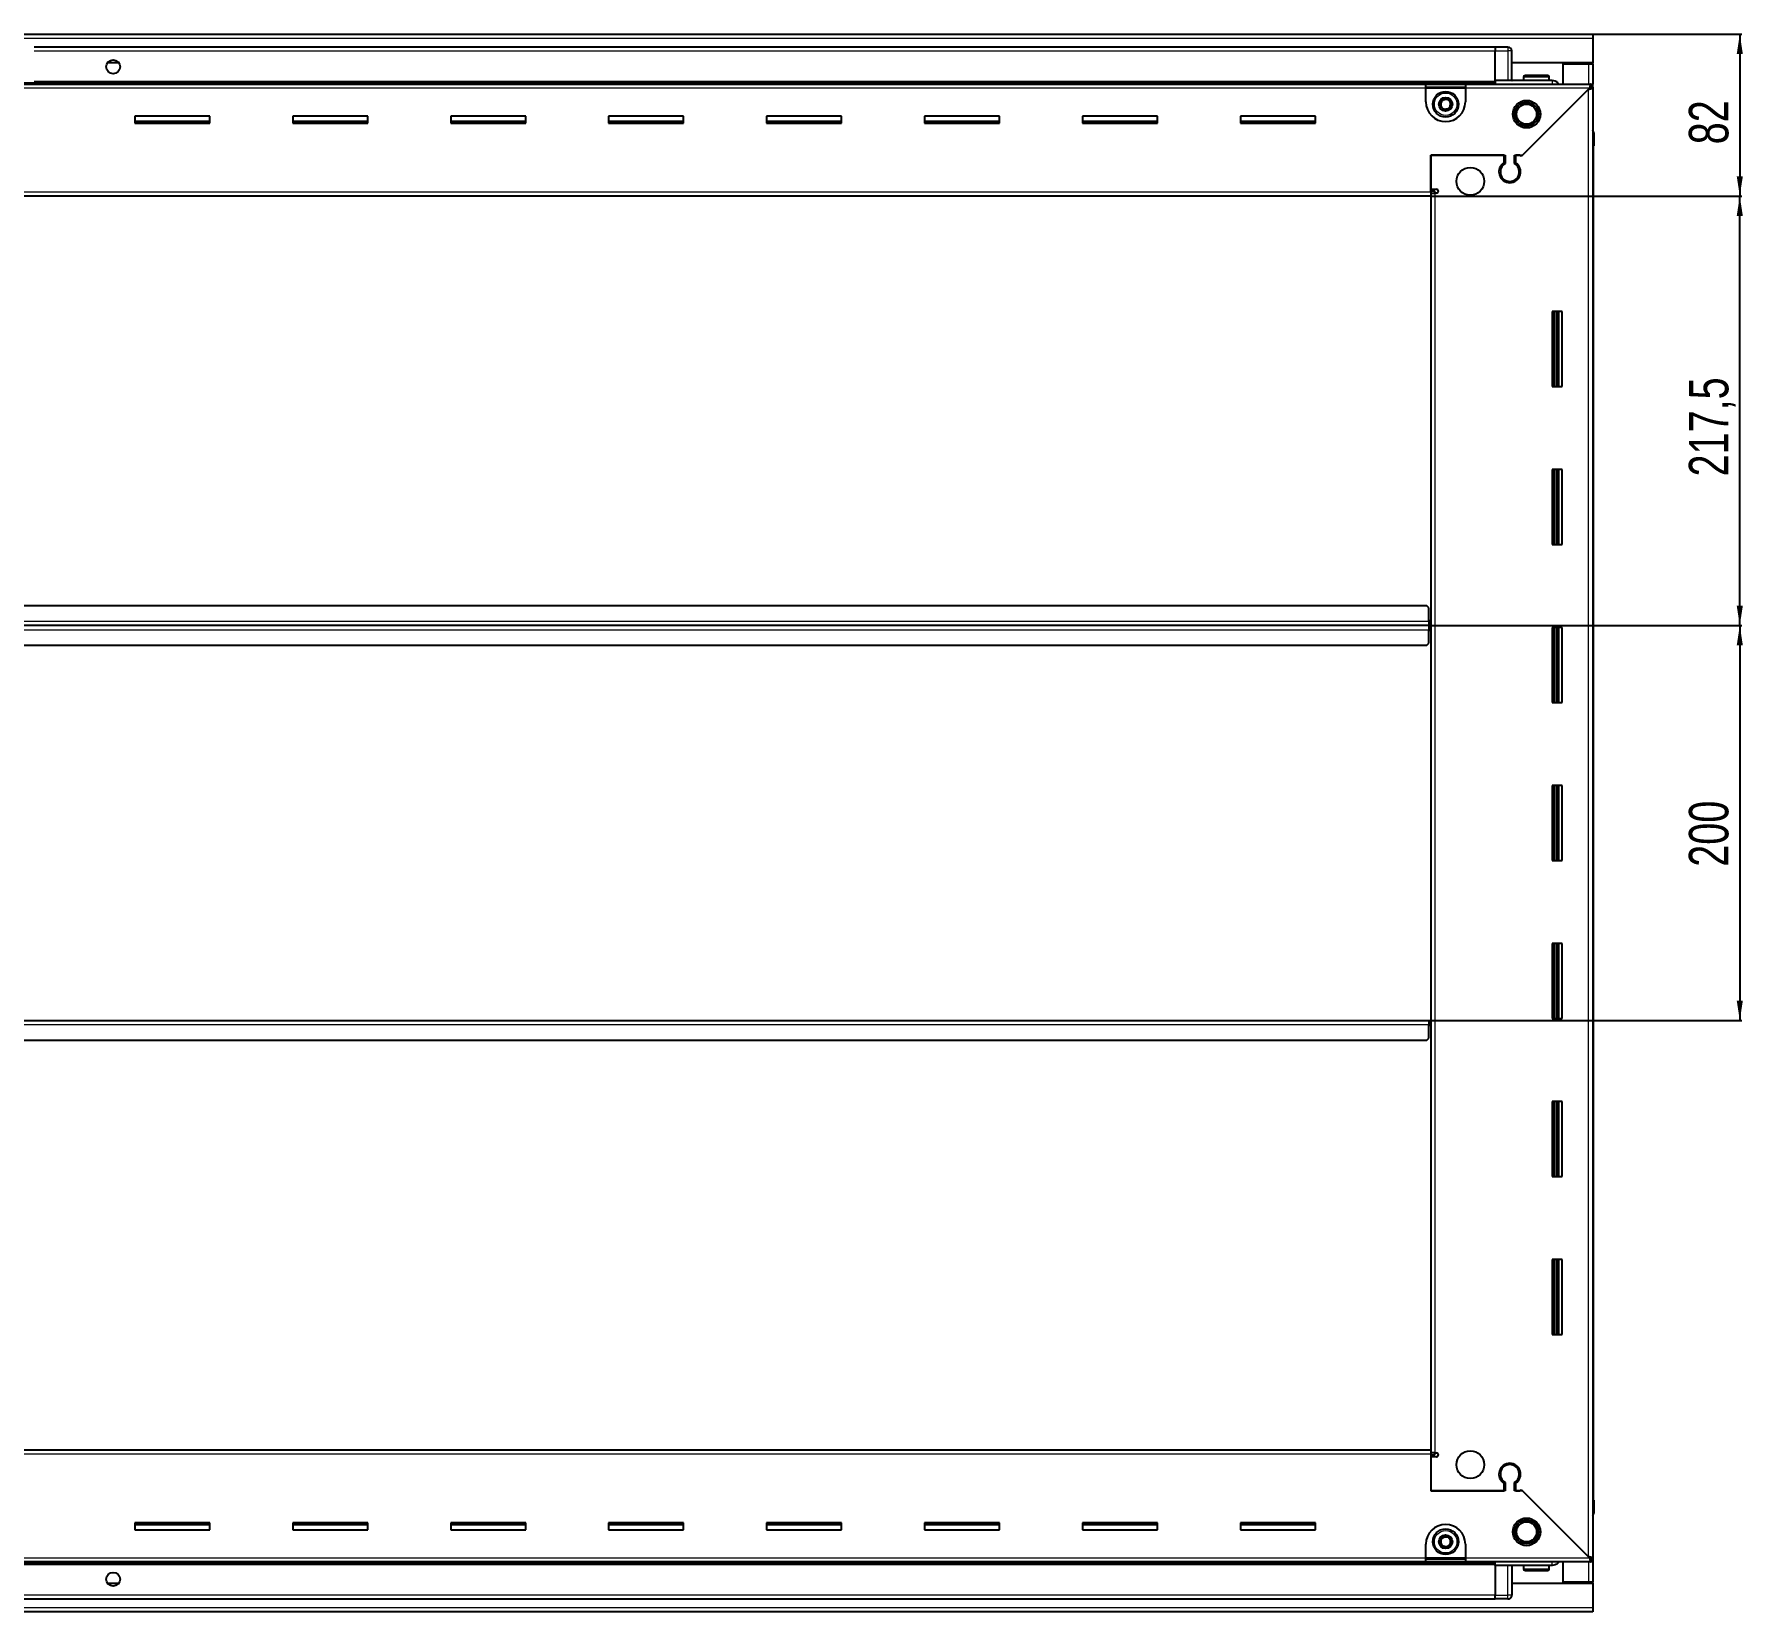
# Model space of a CAD drawing. Header units: millimetres. Extents: x 1132 to 6035, y -173 to 2041.
# Drawn here: x 5170 to 6035, y 1048 to 1847 of the extents above; entities that cross this region are included whole.
import ezdxf

# ---------------------------------------------------------------- set-up
doc = ezdxf.new("R2010")
doc.units = ezdxf.units.MM
doc.layers.add('FORMAT', color=7, linetype='Continuous')
doc.styles.add('SLDTEXTSTYLE0', font='TXT', dxfattribs={"width": 0.75})
doc.dimstyles.new('SLDDIMSTYLE0', dxfattribs={"dimtxt": 20, "dimasz": 10, "dimexe": 0, "dimexo": 0.0625, "dimgap": 5, "dimtad": 2, "dimdec": 1, "dimrnd": 1e-09, "dimzin": 12, "dimdsep": 46, "dimtxsty": 'SLDTEXTSTYLE0', "dimsah": 1, "dimcen": 0.09, "dimadec": 0, "dimazin": 3, "dimtfac": 1, "dimtofl": 0, "dimtmove": 0, "dimatfit": 3, "dimfxl": 0, "dimfrac": 2, "dimtolj": 1, "dimtzin": 12, "dimarcsym": 0})

# ---------------------------------------------------------------- blocks, each defined once
blk = doc.blocks.new('_D_6')
at = {"layer": 'FORMAT'}
for p, q in [((5959.35, 1846.6), (6034.84, 1846.6)), ((6033.84, 1846.6), (6033.84, 1764.6)), ((5877.35, 1764.6), (6034.84, 1764.6))]:
    blk.add_line(p, q, dxfattribs=at)
for points in [[(6033.84, 1846.6), (6032.3, 1836.6), (6035.38, 1836.6)], [(6033.84, 1764.6), (6035.38, 1774.6), (6032.3, 1774.6)]]:
    blk.add_solid(points, dxfattribs=at)
at = {"layer": 'FORMAT', "insert": (6008.06, 1790.83), "char_height": 20, "attachment_point": 1, "rotation": 90, "style": 'SLDTEXTSTYLE0'}
blk.add_mtext('82', dxfattribs=at)
blk = doc.blocks.new('_D_7')
at = {"layer": 'FORMAT'}
for p, q in [((5877.35, 1764.6), (6034.84, 1764.6)), ((6033.84, 1547.1), (6033.84, 1764.6)), ((5876.35, 1547.1), (6034.84, 1547.1))]:
    blk.add_line(p, q, dxfattribs=at)
for points in [[(6033.84, 1764.6), (6032.3, 1754.6), (6035.38, 1754.6)], [(6033.84, 1547.1), (6035.38, 1557.1), (6032.3, 1557.1)]]:
    blk.add_solid(points, dxfattribs=at)
at = {"layer": 'FORMAT', "insert": (6008.06, 1622.6), "char_height": 20, "attachment_point": 1, "rotation": 90, "style": 'SLDTEXTSTYLE0'}
blk.add_mtext('217,5', dxfattribs=at)
blk = doc.blocks.new('_D_8')
at = {"layer": 'FORMAT'}
for p, q in [((5876.35, 1547.1), (6034.84, 1547.1)), ((6033.84, 1547.1), (6033.84, 1347.1)), ((5876.35, 1347.1), (6034.84, 1347.1))]:
    blk.add_line(p, q, dxfattribs=at)
for points in [[(6033.84, 1547.1), (6032.3, 1537.1), (6035.38, 1537.1)], [(6033.84, 1347.1), (6035.38, 1357.1), (6032.3, 1357.1)]]:
    blk.add_solid(points, dxfattribs=at)
at = {"layer": 'FORMAT', "insert": (6008.06, 1424.94), "char_height": 20, "attachment_point": 1, "rotation": 90, "style": 'SLDTEXTSTYLE0'}
blk.add_mtext('200', dxfattribs=at)

msp = doc.modelspace()

# ---------------------------------------------------------------- linework, layer by layer
at = {"color": 7, "linetype": 'Continuous', "lineweight": 25}
for p, q in [((4360.34, 1846.6), (5959.34, 1846.6)), ((5959.34, 1846.6), (5959.34, 1844.5)), ((5959.34, 1844.5), (5959.34, 1832.1)), ((5909.84, 1839.95), (5169.84, 1839.95)), ((5909.84, 1840.1), (5909.84, 1840.1)), ((5916.34, 1840.1), (5909.84, 1840.1)), ((5916.34, 1840.1), (5909.84, 1840.1)), ((5909.84, 1840.1), (5909.84, 1838.1)), ((5909.84, 1823.1), (5909.84, 1838.1)), ((5918.34, 1838.1), (5918.34, 1838.1)), ((5918.34, 1823.1), (5918.34, 1838.1)), ((5212.71, 1832.1), (5206.97, 1832.1)), ((5959.34, 1832.1), (5918.34, 1832.1)), ((5944.34, 1821.35), (5944.34, 1831.6)), ((5944.34, 1831.6), (5957.24, 1831.6)), ((5957.24, 1831.6), (5959.34, 1831.6)), ((5957.84, 1831.6), (5957.84, 1832.1)), ((5959.34, 1831.6), (5959.34, 1832.1)), ((5959.34, 1831.6), (5959.34, 1821.35)), ((4409.84, 1821.95), (5909.84, 1821.95)), ((4444.84, 1821.35), (5874.84, 1821.35)), ((5874.84, 1819.25), (5874.84, 1821.35)), ((5874.84, 1821.35), (5894.84, 1821.35)), ((5874.84, 1819.85), (5894.84, 1819.85)), ((5874.84, 1812.35), (5874.84, 1819.25)), ((5894.84, 1821.35), (5958.34, 1821.35)), ((5894.84, 1821.35), (5894.84, 1819.25)), ((5894.84, 1819.25), (5894.84, 1812.35)), ((5909.84, 1823.1), (5909.84, 1822.6)), ((5938.84, 1823.1), (5909.84, 1823.1)), ((5957.24, 1818.75), (5923.14, 1784.65)), ((5923.84, 1785.35), (5957.74, 1819.25)), ((5924.34, 1825), (5924.34, 1823.1)), ((5925.14, 1825.8), (5936.54, 1825.8)), ((5937.34, 1823.1), (5937.34, 1825)), ((5957.84, 1819.35), (5959.34, 1819.35)), ((5958.34, 1819.85), (5958.34, 1821.35)), ((5958.34, 1821.35), (5959.34, 1821.35)), ((5958.34, 1819.85), (5959.34, 1819.85)), ((5959.34, 1819.85), (5959.34, 1821.35)), ((5959.34, 1819.85), (5959.34, 1819.35)), ((5959.34, 1819.35), (5959.34, 1074.85)), ((5258.84, 1805.1), (5220.84, 1805.1)), ((5220.84, 1805.1), (5220.84, 1801.6)), ((5258.84, 1802.35), (5220.84, 1802.35)), ((5220.84, 1801.6), (5258.84, 1801.6)), ((5258.84, 1801.6), (5258.84, 1805.1)), ((5338.84, 1805.1), (5300.84, 1805.1)), ((5300.84, 1805.1), (5300.84, 1801.6)), ((5338.84, 1802.35), (5300.84, 1802.35)), ((5300.84, 1801.6), (5338.84, 1801.6)), ((5338.84, 1801.6), (5338.84, 1805.1)), ((5418.84, 1805.1), (5380.84, 1805.1)), ((5380.84, 1805.1), (5380.84, 1801.6)), ((5418.84, 1802.35), (5380.84, 1802.35)), ((5380.84, 1801.6), (5418.84, 1801.6)), ((5418.84, 1801.6), (5418.84, 1805.1)), ((5498.84, 1805.1), (5460.84, 1805.1)), ((5460.84, 1805.1), (5460.84, 1801.6)), ((5498.84, 1802.35), (5460.84, 1802.35)), ((5460.84, 1801.6), (5498.84, 1801.6)), ((5498.84, 1801.6), (5498.84, 1805.1)), ((5578.84, 1805.1), (5540.84, 1805.1)), ((5540.84, 1805.1), (5540.84, 1801.6)), ((5578.84, 1802.35), (5540.84, 1802.35)), ((5540.84, 1801.6), (5578.84, 1801.6)), ((5578.84, 1801.6), (5578.84, 1805.1)), ((5658.84, 1805.1), (5620.84, 1805.1)), ((5620.84, 1805.1), (5620.84, 1801.6)), ((5658.84, 1802.35), (5620.84, 1802.35)), ((5620.84, 1801.6), (5658.84, 1801.6)), ((5658.84, 1801.6), (5658.84, 1805.1)), ((5738.84, 1805.1), (5700.84, 1805.1)), ((5700.84, 1805.1), (5700.84, 1801.6)), ((5738.84, 1802.35), (5700.84, 1802.35)), ((5700.84, 1801.6), (5738.84, 1801.6)), ((5738.84, 1801.6), (5738.84, 1805.1)), ((5818.84, 1805.1), (5780.84, 1805.1)), ((5780.84, 1805.1), (5780.84, 1801.6)), ((5818.84, 1802.35), (5780.84, 1802.35)), ((5780.84, 1801.6), (5818.84, 1801.6)), ((5818.84, 1801.6), (5818.84, 1805.1)), ((5959.34, 1797.93), (5959.34, 1797.93)), ((5959.84, 1796.6), (5959.84, 1790.1)), ((5959.84, 1790.1), (5959.84, 1796.6)), ((5877.34, 1785.35), (5915.04, 1785.35)), ((5877.34, 1766.7), (5877.34, 1785.35)), ((5877.34, 1785.35), (5877.34, 1768.1)), ((5914.34, 1785.35), (5877.34, 1785.35)), ((5914.34, 1785.35), (5914.34, 1781.46)), ((5915.04, 1785.35), (5915.04, 1781.07)), ((5919.64, 1785.35), (5923.84, 1785.35)), ((5919.64, 1781.07), (5919.64, 1785.35)), ((5922.44, 1785.35), (5920.34, 1785.35)), ((5920.34, 1781.46), (5920.34, 1785.35)), ((5923.14, 1784.65), (5922.44, 1785.35)), ((5959.34, 1790.1), (5959.84, 1790.1)), ((5959.69, 1104.1), (5959.69, 1790.1)), ((5959.84, 1790.1), (5959.84, 1790.1)), ((5959.84, 1790.1), (5959.84, 1790.1)), ((5877.34, 1768.1), (5880.19, 1768.1)), ((5879.34, 1767.1), (5877.34, 1767.1)), ((5877.34, 1766.7), (5877.34, 1764.6)), ((5877.34, 1766.1), (5879.44, 1766.1)), ((5879.34, 1766.1), (5879.34, 1767.1)), ((5880.19, 1766.1), (5879.44, 1766.1)), ((5919.34, 1772.49), (5919.34, 1771.73)), ((5877.34, 1764.6), (4442.34, 1764.6)), ((5877.34, 1764.6), (5877.34, 1129.6)), ((5938.84, 1706.1), (5938.84, 1668.1)), ((5943.84, 1706.1), (5938.84, 1706.1)), ((5939.86, 1706.1), (5939.86, 1668.1)), ((5939.9, 1706.1), (5939.9, 1668.1)), ((5941.69, 1706.1), (5941.69, 1668.1)), ((5943.84, 1668.1), (5943.84, 1706.1)), ((5938.84, 1668.1), (5943.84, 1668.1)), ((5938.84, 1626.1), (5938.84, 1588.1)), ((5943.84, 1626.1), (5938.84, 1626.1)), ((5939.86, 1626.1), (5939.86, 1588.1)), ((5939.9, 1626.1), (5939.9, 1588.1)), ((5941.69, 1626.1), (5941.69, 1588.1)), ((5943.84, 1588.1), (5943.84, 1626.1)), ((5938.84, 1588.1), (5943.84, 1588.1)), ((5875.34, 1557.1), (4444.34, 1557.1)), ((5876.34, 1556.1), (5875.34, 1557.1)), ((5876.34, 1549.2), (5876.34, 1556.1)), ((5876.59, 1549.95), (5876.34, 1549.95)), ((5876.59, 1547.1), (5876.59, 1549.95)), ((5876.34, 1547.1), (4443.34, 1547.1)), ((5876.34, 1549.2), (5876.34, 1547.1)), ((5876.34, 1547.1), (5876.34, 1545)), ((5876.34, 1538.1), (5876.34, 1545)), ((5876.34, 1544.25), (5876.59, 1544.25)), ((5877.34, 1547.1), (5876.59, 1547.1)), ((5876.59, 1544.25), (5876.59, 1547.1)), ((5938.84, 1546.1), (5938.84, 1508.1)), ((5943.84, 1546.1), (5938.84, 1546.1)), ((5939.86, 1546.1), (5939.86, 1508.1)), ((5939.9, 1546.1), (5939.9, 1508.1)), ((5941.69, 1546.1), (5941.69, 1508.1)), ((5943.84, 1508.1), (5943.84, 1546.1)), ((4444.34, 1537.1), (5875.34, 1537.1)), ((5875.34, 1537.1), (5876.34, 1538.1)), ((5938.84, 1508.1), (5943.84, 1508.1)), ((5938.84, 1466.1), (5938.84, 1428.1)), ((5943.84, 1466.1), (5938.84, 1466.1)), ((5939.86, 1466.1), (5939.86, 1428.1)), ((5939.9, 1466.1), (5939.9, 1428.1)), ((5941.69, 1466.1), (5941.69, 1428.1)), ((5943.84, 1428.1), (5943.84, 1466.1)), ((5938.84, 1428.1), (5943.84, 1428.1)), ((5938.84, 1386.1), (5938.84, 1348.1)), ((5943.84, 1386.1), (5938.84, 1386.1)), ((5939.86, 1386.1), (5939.86, 1348.1)), ((5939.9, 1386.1), (5939.9, 1348.1)), ((5941.69, 1386.1), (5941.69, 1348.1)), ((5943.84, 1348.1), (5943.84, 1386.1)), ((4443.34, 1347.1), (5876.34, 1347.1)), ((5876.34, 1347.1), (5876.34, 1345)), ((5876.34, 1338.1), (5876.34, 1345)), ((5876.34, 1344.25), (5876.59, 1344.25)), ((5876.59, 1344.25), (5876.59, 1347.1)), ((5876.59, 1347.1), (5877.34, 1347.1)), ((5938.84, 1348.1), (5943.84, 1348.1)), ((4444.34, 1337.1), (5875.34, 1337.1)), ((5875.34, 1337.1), (5876.34, 1338.1)), ((5938.84, 1306.1), (5938.84, 1268.1)), ((5943.84, 1306.1), (5938.84, 1306.1)), ((5939.86, 1306.1), (5939.86, 1268.1)), ((5939.9, 1306.1), (5939.9, 1268.1)), ((5941.69, 1306.1), (5941.69, 1268.1)), ((5943.84, 1268.1), (5943.84, 1306.1)), ((5938.84, 1268.1), (5943.84, 1268.1)), ((5938.84, 1226.1), (5938.84, 1188.1)), ((5943.84, 1226.1), (5938.84, 1226.1)), ((5939.86, 1226.1), (5939.86, 1188.1)), ((5939.9, 1226.1), (5939.9, 1188.1)), ((5941.69, 1226.1), (5941.69, 1188.1)), ((5943.84, 1188.1), (5943.84, 1226.1)), ((5938.84, 1188.1), (5943.84, 1188.1)), ((4442.34, 1129.6), (5877.34, 1129.6)), ((5877.34, 1129.6), (5877.34, 1127.5)), ((5879.44, 1128.1), (5877.34, 1128.1)), ((5877.34, 1127.5), (5877.34, 1108.85)), ((5877.34, 1127.1), (5879.34, 1127.1)), ((5877.34, 1126.1), (5877.34, 1108.85)), ((5880.19, 1126.1), (5877.34, 1126.1)), ((5879.34, 1127.1), (5879.34, 1128.1)), ((5879.44, 1128.1), (5880.19, 1128.1)), ((5919.34, 1122.48), (5919.34, 1121.72)), ((5915.04, 1108.85), (5877.34, 1108.85)), ((5877.34, 1108.85), (5914.34, 1108.85)), ((5914.34, 1112.74), (5914.34, 1108.85)), ((5915.04, 1113.14), (5915.04, 1108.85)), ((5919.64, 1108.85), (5919.64, 1113.14)), ((5923.84, 1108.85), (5919.64, 1108.85)), ((5920.34, 1108.85), (5920.34, 1112.74)), ((5920.34, 1108.85), (5922.44, 1108.85)), ((5922.44, 1108.85), (5923.14, 1109.55)), ((5923.14, 1109.55), (5957.24, 1075.45)), ((5957.74, 1074.95), (5923.84, 1108.85)), ((5959.34, 1104.1), (5959.84, 1104.1)), ((5959.84, 1104.1), (5959.84, 1104.1)), ((5959.84, 1097.6), (5959.84, 1104.1)), ((5959.84, 1104.1), (5959.84, 1097.6)), ((5258.84, 1092.6), (5220.84, 1092.6)), ((5220.84, 1092.6), (5220.84, 1089.1)), ((5220.84, 1091.85), (5258.84, 1091.85)), ((5258.84, 1089.1), (5258.84, 1092.6)), ((5338.84, 1092.6), (5300.84, 1092.6)), ((5300.84, 1092.6), (5300.84, 1089.1)), ((5300.84, 1091.85), (5338.84, 1091.85)), ((5338.84, 1089.1), (5338.84, 1092.6)), ((5418.84, 1092.6), (5380.84, 1092.6)), ((5380.84, 1092.6), (5380.84, 1089.1)), ((5380.84, 1091.85), (5418.84, 1091.85)), ((5418.84, 1089.1), (5418.84, 1092.6)), ((5498.84, 1092.6), (5460.84, 1092.6)), ((5460.84, 1092.6), (5460.84, 1089.1)), ((5460.84, 1091.85), (5498.84, 1091.85)), ((5498.84, 1089.1), (5498.84, 1092.6)), ((5578.84, 1092.6), (5540.84, 1092.6)), ((5540.84, 1092.6), (5540.84, 1089.1)), ((5540.84, 1091.85), (5578.84, 1091.85)), ((5578.84, 1089.1), (5578.84, 1092.6)), ((5658.84, 1092.6), (5620.84, 1092.6)), ((5620.84, 1092.6), (5620.84, 1089.1)), ((5620.84, 1091.85), (5658.84, 1091.85)), ((5658.84, 1089.1), (5658.84, 1092.6)), ((5738.84, 1092.6), (5700.84, 1092.6)), ((5700.84, 1092.6), (5700.84, 1089.1)), ((5700.84, 1091.85), (5738.84, 1091.85)), ((5738.84, 1089.1), (5738.84, 1092.6)), ((5818.84, 1092.6), (5780.84, 1092.6)), ((5780.84, 1092.6), (5780.84, 1089.1)), ((5780.84, 1091.85), (5818.84, 1091.85)), ((5818.84, 1089.1), (5818.84, 1092.6)), ((5220.84, 1089.1), (5258.84, 1089.1)), ((5300.84, 1089.1), (5338.84, 1089.1)), ((5380.84, 1089.1), (5418.84, 1089.1)), ((5460.84, 1089.1), (5498.84, 1089.1)), ((5540.84, 1089.1), (5578.84, 1089.1)), ((5620.84, 1089.1), (5658.84, 1089.1)), ((5700.84, 1089.1), (5738.84, 1089.1)), ((5780.84, 1089.1), (5818.84, 1089.1)), ((5874.84, 1074.95), (5874.84, 1081.85)), ((5874.84, 1072.85), (5874.84, 1074.95)), ((5894.84, 1074.35), (5874.84, 1074.35)), ((5894.84, 1081.85), (5894.84, 1074.95)), ((5894.84, 1074.95), (5894.84, 1072.85)), ((5957.84, 1074.85), (5959.34, 1074.85)), ((5958.34, 1074.35), (5958.34, 1072.85)), ((5959.34, 1074.35), (5958.34, 1074.35)), ((5959.34, 1074.85), (5959.34, 1074.35)), ((5959.34, 1074.35), (5959.34, 1072.85)), ((5909.84, 1072.25), (4409.84, 1072.25)), ((5874.84, 1072.85), (4444.84, 1072.85)), ((5894.84, 1072.85), (5874.84, 1072.85)), ((5958.34, 1072.85), (5894.84, 1072.85)), ((5909.84, 1071.1), (5909.84, 1071.6)), ((5938.84, 1071.1), (5909.84, 1071.1)), ((5909.84, 1071.1), (5909.84, 1056.1)), ((5918.34, 1071.1), (5918.34, 1056.1)), ((5924.34, 1071.1), (5924.34, 1069.2)), ((5932.13, 1068.4), (5925.14, 1068.4)), ((5936.54, 1068.4), (5932.13, 1068.4)), ((5937.34, 1069.2), (5937.34, 1071.1)), ((5944.34, 1062.6), (5944.34, 1072.85)), ((5959.34, 1072.85), (5958.34, 1072.85)), ((5959.34, 1072.85), (5959.34, 1062.6)), ((5206.97, 1062.1), (5212.71, 1062.1)), ((5909.84, 1054.1), (5909.84, 1056.1)), ((5918.34, 1062.1), (5959.34, 1062.1)), ((5957.24, 1062.6), (5944.34, 1062.6)), ((5959.34, 1062.6), (5957.24, 1062.6)), ((5957.84, 1062.1), (5957.84, 1062.6)), ((5959.34, 1062.1), (5959.34, 1062.6)), ((5959.34, 1062.1), (5959.34, 1049.7)), ((5959.34, 1047.6), (4360.34, 1047.6)), ((4409.84, 1054.25), (5909.84, 1054.25)), ((5909.84, 1054.1), (5909.84, 1054.1)), ((5916.34, 1054.1), (5909.84, 1054.1)), ((5909.84, 1054.1), (5909.84, 1054.1)), ((5916.34, 1054.1), (5909.84, 1054.1)), ((5917.66, 1054.6), (5917.66, 1054.6)), ((5959.34, 1049.7), (5959.34, 1047.6))]:
    msp.add_line(p, q, dxfattribs=at)
at = {"color": 8, "linetype": 'Continuous', "lineweight": 18}
for p, q in [((5959.34, 1844.5), (4360.34, 1844.5)), ((5909.84, 1837.95), (5169.84, 1837.95)), ((5909.84, 1838.1), (5916.34, 1838.1)), ((5916.34, 1840.1), (5916.34, 1838.1)), ((5918.34, 1838.1), (5916.34, 1838.1)), ((5916.34, 1838.1), (5916.34, 1823.1)), ((5957.24, 1832.1), (5957.24, 1831.6)), ((5957.24, 1831.6), (5957.24, 1821.35)), ((5909.84, 1821.37), (4409.84, 1821.37)), ((5874.84, 1819.25), (4444.84, 1819.25)), ((5909.84, 1822.6), (5169.84, 1822.6)), ((5874.84, 1819.25), (5894.84, 1819.25)), ((5957.74, 1819.25), (5894.84, 1819.25)), ((5924.34, 1825), (5937.34, 1825)), ((5957.24, 1075.45), (5957.24, 1818.75)), ((5959.34, 1796.6), (5959.84, 1796.6)), ((4442.34, 1766.7), (5877.34, 1766.7)), ((5879.44, 1766.1), (5879.44, 1128.1)), ((5941.1, 1668.1), (5941.1, 1706.1)), ((5942.34, 1668.1), (5942.34, 1706.1)), ((5941.1, 1588.1), (5941.1, 1626.1)), ((5942.34, 1588.1), (5942.34, 1626.1)), ((5876.34, 1549.2), (4443.34, 1549.2)), ((4443.34, 1545), (5876.34, 1545)), ((5941.1, 1508.1), (5941.1, 1546.1)), ((5942.34, 1508.1), (5942.34, 1546.1)), ((5941.1, 1428.1), (5941.1, 1466.1)), ((5942.34, 1428.1), (5942.34, 1466.1)), ((5941.1, 1348.1), (5941.1, 1386.1)), ((5942.34, 1348.1), (5942.34, 1386.1)), ((4443.34, 1345), (5876.34, 1345)), ((5941.1, 1268.1), (5941.1, 1306.1)), ((5942.34, 1268.1), (5942.34, 1306.1)), ((5941.1, 1188.1), (5941.1, 1226.1)), ((5942.34, 1188.1), (5942.34, 1226.1)), ((5877.34, 1127.5), (4442.34, 1127.5)), ((5959.34, 1097.6), (5959.84, 1097.6)), ((4444.84, 1074.95), (5874.84, 1074.95)), ((5894.84, 1074.95), (5874.84, 1074.95)), ((5894.84, 1074.95), (5957.74, 1074.95)), ((4409.84, 1072.84), (5909.84, 1072.84)), ((4409.84, 1071.6), (5909.84, 1071.6)), ((5916.34, 1056.1), (5916.34, 1071.1)), ((5932.31, 1069.2), (5924.34, 1069.2)), ((5937.34, 1069.2), (5932.31, 1069.2)), ((5957.24, 1072.85), (5957.24, 1062.6)), ((4409.84, 1056.25), (5909.84, 1056.25)), ((5909.84, 1056.1), (5916.34, 1056.1)), ((5918.34, 1056.1), (5916.34, 1056.1)), ((5916.34, 1054.1), (5916.34, 1056.1)), ((5957.24, 1062.6), (5957.24, 1062.1)), ((5959.34, 1049.7), (4360.34, 1049.7))]:
    msp.add_line(p, q, dxfattribs=at)
at = {"color": 7, "linetype": 'Continuous', "lineweight": 25}
for centre, radius in [((5209.84, 1830.1), 3.5), ((5884.84, 1811.1), 6.5), ((5884.84, 1811.1), 3.46), ((5925.84, 1806.1), 7), ((5925.84, 1806.1), 6.02), ((5925.84, 1806.1), 5.1), ((5897.34, 1772.1), 7), ((5897.34, 1122.1), 7), ((5925.84, 1088.1), 7), ((5925.84, 1088.1), 6.03), ((5925.84, 1088.1), 5.1), ((5884.84, 1083.1), 6.5), ((5884.84, 1083.1), 3.46), ((5209.84, 1064.1), 3.5)]:
    msp.add_circle(centre, radius, dxfattribs=at)
at = {"color": 8, "linetype": 'Continuous', "lineweight": 18}
for centre in [(5884.84, 1811.1), (5884.84, 1083.1)]:
    msp.add_circle(centre, 5.7, dxfattribs=at)
at = {"color": 7, "linetype": 'Continuous', "lineweight": 25}
for centre, radius, start, end in [((5916.34, 1838.1), 2, 0, 90), ((5916.34, 1838.1), 2, 0, 90), ((5918.54, 1823.3), 0.2, 180, 270), ((5925.14, 1825), 0.8, 90, 180), ((5936.54, 1825), 0.8, 0, 90), ((5884.84, 1812.35), 10, 180, 270), ((5884.84, 1811.1), 2.5, 160.11158, 220.11158), ((5884.84, 1811.1), 2.5, 100.11158, 160.11158), ((5884.84, 1811.1), 2.5, 220.11158, 280.11158), ((5884.84, 1811.1), 2.5, 40.11158, 100.11158), ((5884.84, 1812.35), 10, 270, 0), ((5884.84, 1811.1), 2.5, 280.11158, 340.11158), ((5884.84, 1811.1), 2.5, 340.11158, 40.11158), ((5957.84, 1796.6), 2, 33.78451, 41.40962), ((5957.84, 1796.6), 2, 0, 41.40962), ((5957.84, 1796.6), 2, 0, 19.56674), ((5917.34, 1776.85), 5.5, 123.05573, 56.94427), ((5917.34, 1776.85), 4.8, 118.63099, 61.36901), ((5880.19, 1767.1), 1, 270, 90), ((5880.19, 1127.1), 1, 270, 90), ((5917.34, 1117.35), 5.5, 303.05573, 236.94427), ((5917.34, 1117.35), 4.8, 298.63099, 241.36901), ((5884.84, 1081.85), 10, 90, 180), ((5884.84, 1081.85), 10, 0, 90), ((5957.84, 1097.6), 2, 318.59038, 0), ((5884.84, 1083.1), 2.5, 147.04236, 207.04236), ((5884.84, 1083.1), 2.5, 207.04236, 267.04236), ((5884.84, 1083.1), 2.5, 87.04236, 147.04236), ((5884.84, 1083.1), 2.5, 27.04236, 87.04236), ((5884.84, 1083.1), 2.5, 327.04236, 27.04236), ((5884.84, 1083.1), 2.5, 267.04236, 327.04236), ((5918.54, 1070.9), 0.2, 90, 180), ((5925.14, 1069.2), 0.8, 180, 270), ((5936.54, 1069.2), 0.8, 270, 360), ((5916.34, 1056.1), 2, 270, 0), ((5916.34, 1056.1), 2, 311.40962, 360), ((5916.34, 1056.1), 2, 270, 288.58003), ((5916.34, 1056.1), 2, 303.94202, 311.40962)]:
    msp.add_arc(centre, radius, start, end, dxfattribs=at)
for points, knots in [([(5909.84, 1823.1), (5909.84, 1823.07), (5909.84, 1822.99), (5909.84, 1822.37), (5909.84, 1821.79), (5909.84, 1821.4), (5909.84, 1821.37)], [0, 0, 0, 0, 0.324279, 0.648558, 0.972836, 1, 1, 1, 1]), ([(5942.05, 1821.35), (5941.93, 1821.55), (5941.55, 1822.2), (5940.39, 1822.91), (5939.36, 1823.04), (5938.84, 1823.1)], [0, 0, 0, 0, 0.1822499, 0.5911249, 1, 1, 1, 1]), ([(5957.24, 1818.75), (5957.49, 1818.8), (5957.99, 1818.89), (5958.63, 1819.02), (5959.09, 1819.15), (5959.31, 1819.27), (5959.33, 1819.33), (5959.34, 1819.35)], [0, 0, 0, 0, 0.230255, 0.448522, 0.666786, 0.88505, 1, 1, 1, 1]), ([(5958.34, 1821.35), (5958.29, 1821.33), (5958.2, 1821.28), (5958.07, 1820.88), (5957.94, 1820.32), (5957.83, 1819.75), (5957.76, 1819.38), (5957.74, 1819.25)], [0, 0, 0, 0, 0.230255, 0.448522, 0.666786, 0.88505, 1, 1, 1, 1]), ([(5882, 1810.6), (5882.04, 1810.72), (5882.24, 1811.28), (5882.58, 1812.21), (5882.86, 1812.99), (5882.98, 1813.31)], [0, 0, 0, 0, 0.1331247, 0.6370994, 1, 1, 1, 1]), ([(5883.86, 1808.39), (5883.52, 1808.78), (5882.9, 1809.52), (5882.29, 1810.26), (5882, 1810.6)], [0, 0, 0, 0, 0.534686, 1, 1, 1, 1]), ([(5882.98, 1813.31), (5883.49, 1813.4), (5884.44, 1813.57), (5885.38, 1813.74), (5885.82, 1813.82)], [0, 0, 0, 0, 0.534686, 1, 1, 1, 1]), ([(5885.82, 1813.82), (5886.15, 1813.42), (5886.78, 1812.69), (5887.39, 1811.95), (5887.68, 1811.61)], [0, 0, 0, 0, 0.534686, 1, 1, 1, 1]), ([(5887.68, 1811.61), (5887.56, 1811.29), (5887.28, 1810.51), (5886.95, 1809.58), (5886.74, 1809.01), (5886.7, 1808.9)], [0, 0, 0, 0, 0.362901, 0.866875, 1, 1, 1, 1]), ([(5886.7, 1808.9), (5886.19, 1808.81), (5885.24, 1808.64), (5884.3, 1808.47), (5883.86, 1808.39)], [0, 0, 0, 0, 0.534686, 1, 1, 1, 1]), ([(5881.96, 1083.25), (5882.24, 1083.69), (5882.76, 1084.5), (5883.28, 1085.3), (5883.53, 1085.68)], [0, 0, 0, 0, 0.534686, 1, 1, 1, 1]), ([(5883.27, 1080.68), (5883.03, 1081.14), (5882.6, 1082), (5882.16, 1082.86), (5881.96, 1083.25)], [0, 0, 0, 0, 0.5346859, 1, 1, 1, 1]), ([(5883.53, 1085.68), (5883.65, 1085.67), (5884.25, 1085.64), (5885.24, 1085.59), (5886.07, 1085.54), (5886.41, 1085.53)], [0, 0, 0, 0, 0.133125, 0.637099, 1, 1, 1, 1]), ([(5887.72, 1082.96), (5887.44, 1082.52), (5886.92, 1081.71), (5886.39, 1080.91), (5886.15, 1080.53)], [0, 0, 0, 0, 0.534686, 1, 1, 1, 1]), ([(5886.41, 1085.53), (5886.64, 1085.07), (5887.08, 1084.21), (5887.52, 1083.35), (5887.72, 1082.96)], [0, 0, 0, 0, 0.534686, 1, 1, 1, 1]), ([(5886.15, 1080.53), (5885.81, 1080.55), (5884.99, 1080.59), (5883.99, 1080.64), (5883.39, 1080.68), (5883.27, 1080.68)], [0, 0, 0, 0, 0.362901, 0.866875, 1, 1, 1, 1]), ([(5959.34, 1074.85), (5959.31, 1074.9), (5959.26, 1074.99), (5958.87, 1075.12), (5958.31, 1075.25), (5957.73, 1075.37), (5957.37, 1075.43), (5957.24, 1075.45)], [0, 0, 0, 0, 0.230255, 0.448522, 0.666786, 0.88505, 1, 1, 1, 1]), ([(5957.74, 1074.95), (5957.79, 1074.7), (5957.88, 1074.21), (5958.01, 1073.57), (5958.14, 1073.1), (5958.25, 1072.88), (5958.32, 1072.86), (5958.34, 1072.85)], [0, 0, 0, 0, 0.230255, 0.448522, 0.666786, 0.88505, 1, 1, 1, 1]), ([(5909.84, 1071.1), (5909.84, 1071.14), (5909.84, 1071.22), (5909.84, 1071.84), (5909.84, 1072.4), (5909.84, 1072.77), (5909.84, 1072.78)], [0, 0, 0, 0, 0.330267, 0.660534, 0.990802, 1, 1, 1, 1]), ([(5942.05, 1072.85), (5941.93, 1072.65), (5941.55, 1072.01), (5940.39, 1071.3), (5939.36, 1071.17), (5938.84, 1071.1)], [0, 0, 0, 0, 0.18225, 0.591125, 1, 1, 1, 1])]:
    msp.add_open_spline(points, degree=3, knots=knots, dxfattribs=at)
at = {"color": 8, "linetype": 'Continuous', "lineweight": 18}
for points, knots in [([(5938.84, 1823.1), (5938.84, 1823.06), (5938.84, 1822.99), (5938.84, 1822.55), (5938.84, 1822.09), (5938.84, 1821.68), (5938.84, 1821.41), (5938.84, 1821.35)], [0, 0, 0, 0, 0.3597529, 0.5534142, 0.7511852, 0.9489563, 1, 1, 1, 1]), ([(5938.84, 1071.1), (5938.84, 1071.15), (5938.84, 1071.22), (5938.84, 1071.66), (5938.84, 1072.11), (5938.84, 1072.53), (5938.84, 1072.8), (5938.84, 1072.85)], [0, 0, 0, 0, 0.359753, 0.553414, 0.751185, 0.948956, 1, 1, 1, 1])]:
    msp.add_open_spline(points, degree=3, knots=knots, dxfattribs=at)
at = {"color": 7, "linetype": 'Continuous', "lineweight": 25}
for points in [[(5957.24, 1818.75), (5957.32, 1818.8), (5957.48, 1818.9), (5957.67, 1819.05), (5957.81, 1819.2), (5957.83, 1819.3), (5957.84, 1819.35)], [(5958.34, 1819.85), (5958.29, 1819.85), (5958.19, 1819.83), (5958.04, 1819.69), (5957.89, 1819.49), (5957.79, 1819.33), (5957.74, 1819.25)], [(5957.84, 1074.85), (5957.83, 1074.9), (5957.81, 1075), (5957.67, 1075.15), (5957.48, 1075.3), (5957.32, 1075.4), (5957.24, 1075.45)], [(5957.74, 1074.95), (5957.79, 1074.88), (5957.89, 1074.72), (5958.04, 1074.52), (5958.19, 1074.38), (5958.29, 1074.36), (5958.34, 1074.35)]]:
    msp.add_open_spline(points, degree=3, dxfattribs=at)

# ---------------------------------------------------------------- dimensions: what is measured, and where the dimension line sits
at = {"layer": 'FORMAT'}
for base, p1, p2, picture, middle in [((6033.84, 1764.6), (5959.34, 1846.6), (5877.34, 1764.6), '_D_6', (6033.84, 1805.6)), ((6033.84, 1764.6), (5876.34, 1547.1), (5877.34, 1764.6), '_D_7', (6033.84, 1655.85)), ((6033.84, 1347.1), (5876.34, 1547.1), (5876.34, 1347.1), '_D_8', (6033.84, 1447.1))]:
    dim = msp.add_linear_dim(base=base, p1=p1, p2=p2, angle=90, dimstyle='SLDDIMSTYLE0', dxfattribs=at)
    dim.commit()
    dim.dimension.update_dxf_attribs({"geometry": picture, "text_midpoint": middle, "dimtype": 160})

doc.saveas('drawing.dxf')
